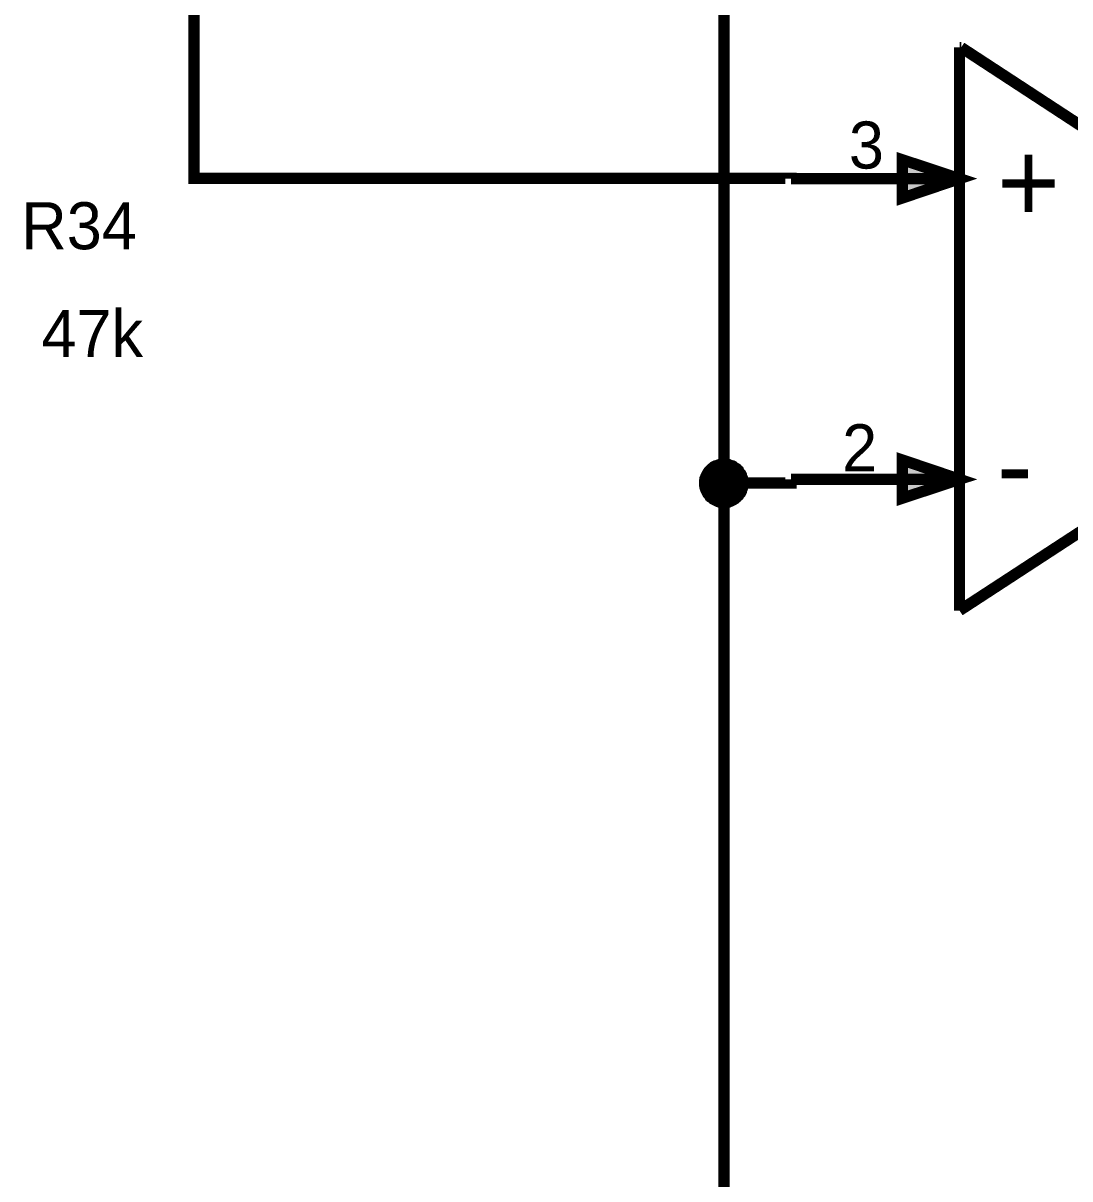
# Model space of a CAD drawing. Header units: millimetres. Extents: x 0 to 800, y 0 to 567.
# Drawn here: x 80.86 to 108.74, y 306.74 to 337.53 of the extents above; entities that cross this region are included whole.
import ezdxf

# ---------------------------------------------------------------- set-up
doc = ezdxf.new("R2010")
doc.units = ezdxf.units.MM
doc.layers.add('Sheet', color=255, linetype='Continuous')

msp = doc.modelspace()

# ---------------------------------------------------------------- linework, layer by layer
at = {"layer": 'Sheet'}
for points, const_width in [([(99.531, 354.987), (99.531, 325.275)], 0.3), ([(101.312, 333.383), (101.312, 333.394), (85.419, 333.394), (85.419, 342.164), (79.36, 342.164)], 0.3), ([(105.803, 336.877), (105.847, 336.877)], 0.3), ([(105.803, 321.881), (105.803, 336.877)], 0.3), ([(105.847, 336.877), (117.305, 329.385)], 0.3), ([(105.803, 333.383), (101.312, 333.383)], 0.3), ([(117.305, 329.385), (105.803, 321.881)], 0.3), ([(99.016, 325.275), (99.016, 325.297), (99.016, 325.331), (99.027, 325.353), (99.027, 325.376), (99.027, 325.398), (99.038, 325.42), (99.049, 325.454), (99.061, 325.476), (99.072, 325.499), (99.083, 325.521), (99.094, 325.532), (99.105, 325.555), (99.117, 325.577), (99.139, 325.6), (99.15, 325.611), (99.173, 325.633), (99.184, 325.644), (99.206, 325.667), (99.229, 325.678), (99.24, 325.689), (99.262, 325.712), (99.285, 325.723), (99.307, 325.734), (99.329, 325.734), (99.352, 325.745), (99.374, 325.756), (99.408, 325.768), (99.43, 325.768), (99.453, 325.768), (99.475, 325.779), (99.509, 325.779), (99.531, 325.779)], 0.3), ([(99.016, 325.275), (99.016, 325.297), (99.016, 325.331), (99.027, 325.353), (99.027, 325.376), (99.027, 325.398), (99.038, 325.42), (99.049, 325.454), (99.061, 325.476), (99.072, 325.499), (99.083, 325.521), (99.094, 325.532), (99.105, 325.555), (99.117, 325.577), (99.139, 325.6), (99.15, 325.611), (99.173, 325.633), (99.184, 325.644), (99.206, 325.667), (99.229, 325.678), (99.24, 325.689), (99.262, 325.712), (99.285, 325.723), (99.307, 325.734), (99.329, 325.734), (99.352, 325.745), (99.374, 325.756), (99.408, 325.768), (99.43, 325.768), (99.453, 325.768), (99.475, 325.779), (99.509, 325.779), (99.531, 325.779)], 0.3), ([(99.016, 325.275), (99.016, 325.297), (99.016, 325.331), (99.027, 325.353), (99.027, 325.376), (99.027, 325.398), (99.038, 325.42), (99.049, 325.454), (99.061, 325.476), (99.072, 325.499), (99.083, 325.521), (99.094, 325.532), (99.105, 325.555), (99.117, 325.577), (99.139, 325.6), (99.15, 325.611), (99.173, 325.633), (99.184, 325.644), (99.206, 325.667), (99.229, 325.678), (99.24, 325.689), (99.262, 325.712), (99.285, 325.723), (99.307, 325.734), (99.329, 325.734), (99.352, 325.745), (99.374, 325.756), (99.408, 325.768), (99.43, 325.768), (99.453, 325.768), (99.475, 325.779), (99.509, 325.779), (99.531, 325.779)], 0.3), ([(99.016, 325.275), (99.016, 325.297), (99.016, 325.331), (99.027, 325.353), (99.027, 325.376), (99.027, 325.398), (99.038, 325.42), (99.049, 325.454), (99.061, 325.476), (99.072, 325.499), (99.083, 325.521), (99.094, 325.532), (99.105, 325.555), (99.117, 325.577), (99.139, 325.6), (99.15, 325.611), (99.173, 325.633), (99.184, 325.644), (99.206, 325.667), (99.229, 325.678), (99.24, 325.689), (99.262, 325.712), (99.285, 325.723), (99.307, 325.734), (99.329, 325.734), (99.352, 325.745), (99.374, 325.756), (99.408, 325.768), (99.43, 325.768), (99.453, 325.768), (99.475, 325.779), (99.509, 325.779), (99.531, 325.779)], 0.3), ([(99.016, 325.275), (99.016, 325.297), (99.016, 325.331), (99.027, 325.353), (99.027, 325.376), (99.027, 325.398), (99.038, 325.42), (99.049, 325.454), (99.061, 325.476), (99.072, 325.499), (99.083, 325.521), (99.094, 325.532), (99.105, 325.555), (99.117, 325.577), (99.139, 325.6), (99.15, 325.611), (99.173, 325.633), (99.184, 325.644), (99.206, 325.667), (99.229, 325.678), (99.24, 325.689), (99.262, 325.712), (99.285, 325.723), (99.307, 325.734), (99.329, 325.734), (99.352, 325.745), (99.374, 325.756), (99.408, 325.768), (99.43, 325.768), (99.453, 325.768), (99.475, 325.779), (99.509, 325.779), (99.531, 325.779)], 0.0991), ([(99.016, 325.275), (99.016, 325.297), (99.016, 325.331), (99.027, 325.353), (99.027, 325.376), (99.027, 325.398), (99.038, 325.42), (99.049, 325.454), (99.061, 325.476), (99.072, 325.499), (99.083, 325.521), (99.094, 325.532), (99.105, 325.555), (99.117, 325.577), (99.139, 325.6), (99.15, 325.611), (99.173, 325.633), (99.184, 325.644), (99.206, 325.667), (99.229, 325.678), (99.24, 325.689), (99.262, 325.712), (99.285, 325.723), (99.307, 325.734), (99.329, 325.734), (99.352, 325.745), (99.374, 325.756), (99.408, 325.768), (99.43, 325.768), (99.453, 325.768), (99.475, 325.779), (99.509, 325.779), (99.531, 325.779)], 0.0991), ([(99.016, 325.275), (99.016, 325.297), (99.016, 325.331), (99.027, 325.353), (99.027, 325.376), (99.027, 325.398), (99.038, 325.42), (99.049, 325.454), (99.061, 325.476), (99.072, 325.499), (99.083, 325.521), (99.094, 325.532), (99.105, 325.555), (99.117, 325.577), (99.139, 325.6), (99.15, 325.611), (99.173, 325.633), (99.184, 325.644), (99.206, 325.667), (99.229, 325.678), (99.24, 325.689), (99.262, 325.712), (99.285, 325.723), (99.307, 325.734), (99.329, 325.734), (99.352, 325.745), (99.374, 325.756), (99.408, 325.768), (99.43, 325.768), (99.453, 325.768), (99.475, 325.779), (99.509, 325.779), (99.531, 325.779)], 0.0991), ([(99.016, 325.275), (99.016, 325.297), (99.016, 325.331), (99.027, 325.353), (99.027, 325.376), (99.027, 325.398), (99.038, 325.42), (99.049, 325.454), (99.061, 325.476), (99.072, 325.499), (99.083, 325.521), (99.094, 325.532), (99.105, 325.555), (99.117, 325.577), (99.139, 325.6), (99.15, 325.611), (99.173, 325.633), (99.184, 325.644), (99.206, 325.667), (99.229, 325.678), (99.24, 325.689), (99.262, 325.712), (99.285, 325.723), (99.307, 325.734), (99.329, 325.734), (99.352, 325.745), (99.374, 325.756), (99.408, 325.768), (99.43, 325.768), (99.453, 325.768), (99.475, 325.779), (99.509, 325.779), (99.531, 325.779)], 0.0991), ([(99.531, 325.779), (99.531, 325.779)], 0.3), ([(99.531, 325.779), (99.553, 325.779), (99.587, 325.779), (99.609, 325.768), (99.632, 325.768), (99.654, 325.768), (99.677, 325.756), (99.71, 325.745), (99.733, 325.734), (99.755, 325.734), (99.777, 325.723), (99.789, 325.712), (99.811, 325.689), (99.833, 325.678), (99.856, 325.667), (99.867, 325.644), (99.889, 325.633), (99.901, 325.611), (99.923, 325.6), (99.934, 325.577), (99.945, 325.555), (99.968, 325.532), (99.979, 325.521), (99.99, 325.499), (99.99, 325.476), (100.001, 325.454), (100.013, 325.42), (100.024, 325.398), (100.024, 325.376), (100.024, 325.353), (100.035, 325.331), (100.035, 325.297), (100.035, 325.275)], 0.3), ([(99.531, 325.779), (99.531, 325.779)], 0.3), ([(99.531, 325.779), (99.553, 325.779), (99.587, 325.779), (99.609, 325.768), (99.632, 325.768), (99.654, 325.768), (99.677, 325.756), (99.71, 325.745), (99.733, 325.734), (99.755, 325.734), (99.777, 325.723), (99.789, 325.712), (99.811, 325.689), (99.833, 325.678), (99.856, 325.667), (99.867, 325.644), (99.889, 325.633), (99.901, 325.611), (99.923, 325.6), (99.934, 325.577), (99.945, 325.555), (99.968, 325.532), (99.979, 325.521), (99.99, 325.499), (99.99, 325.476), (100.001, 325.454), (100.013, 325.42), (100.024, 325.398), (100.024, 325.376), (100.024, 325.353), (100.035, 325.331), (100.035, 325.297), (100.035, 325.275)], 0.3), ([(99.531, 325.779), (99.531, 325.779)], 0.3), ([(99.531, 325.779), (99.553, 325.779), (99.587, 325.779), (99.609, 325.768), (99.632, 325.768), (99.654, 325.768), (99.677, 325.756), (99.71, 325.745), (99.733, 325.734), (99.755, 325.734), (99.777, 325.723), (99.789, 325.712), (99.811, 325.689), (99.833, 325.678), (99.856, 325.667), (99.867, 325.644), (99.889, 325.633), (99.901, 325.611), (99.923, 325.6), (99.934, 325.577), (99.945, 325.555), (99.968, 325.532), (99.979, 325.521), (99.99, 325.499), (99.99, 325.476), (100.001, 325.454), (100.013, 325.42), (100.024, 325.398), (100.024, 325.376), (100.024, 325.353), (100.035, 325.331), (100.035, 325.297), (100.035, 325.275)], 0.3), ([(99.531, 325.779), (99.531, 325.779)], 0.3), ([(99.531, 325.779), (99.553, 325.779), (99.587, 325.779), (99.609, 325.768), (99.632, 325.768), (99.654, 325.768), (99.677, 325.756), (99.71, 325.745), (99.733, 325.734), (99.755, 325.734), (99.777, 325.723), (99.789, 325.712), (99.811, 325.689), (99.833, 325.678), (99.856, 325.667), (99.867, 325.644), (99.889, 325.633), (99.901, 325.611), (99.923, 325.6), (99.934, 325.577), (99.945, 325.555), (99.968, 325.532), (99.979, 325.521), (99.99, 325.499), (99.99, 325.476), (100.001, 325.454), (100.013, 325.42), (100.024, 325.398), (100.024, 325.376), (100.024, 325.353), (100.035, 325.331), (100.035, 325.297), (100.035, 325.275)], 0.3), ([(99.531, 325.779), (99.531, 325.779)], 0.0991), ([(99.531, 325.779), (99.553, 325.779), (99.587, 325.779), (99.609, 325.768), (99.632, 325.768), (99.654, 325.768), (99.677, 325.756), (99.71, 325.745), (99.733, 325.734), (99.755, 325.734), (99.777, 325.723), (99.789, 325.712), (99.811, 325.689), (99.833, 325.678), (99.856, 325.667), (99.867, 325.644), (99.889, 325.633), (99.901, 325.611), (99.923, 325.6), (99.934, 325.577), (99.945, 325.555), (99.968, 325.532), (99.979, 325.521), (99.99, 325.499), (99.99, 325.476), (100.001, 325.454), (100.013, 325.42), (100.024, 325.398), (100.024, 325.376), (100.024, 325.353), (100.035, 325.331), (100.035, 325.297), (100.035, 325.275)], 0.0991), ([(99.531, 325.779), (99.531, 325.779)], 0.0991), ([(99.531, 325.779), (99.553, 325.779), (99.587, 325.779), (99.609, 325.768), (99.632, 325.768), (99.654, 325.768), (99.677, 325.756), (99.71, 325.745), (99.733, 325.734), (99.755, 325.734), (99.777, 325.723), (99.789, 325.712), (99.811, 325.689), (99.833, 325.678), (99.856, 325.667), (99.867, 325.644), (99.889, 325.633), (99.901, 325.611), (99.923, 325.6), (99.934, 325.577), (99.945, 325.555), (99.968, 325.532), (99.979, 325.521), (99.99, 325.499), (99.99, 325.476), (100.001, 325.454), (100.013, 325.42), (100.024, 325.398), (100.024, 325.376), (100.024, 325.353), (100.035, 325.331), (100.035, 325.297), (100.035, 325.275)], 0.0991), ([(99.531, 325.779), (99.531, 325.779)], 0.0991), ([(99.531, 325.779), (99.553, 325.779), (99.587, 325.779), (99.609, 325.768), (99.632, 325.768), (99.654, 325.768), (99.677, 325.756), (99.71, 325.745), (99.733, 325.734), (99.755, 325.734), (99.777, 325.723), (99.789, 325.712), (99.811, 325.689), (99.833, 325.678), (99.856, 325.667), (99.867, 325.644), (99.889, 325.633), (99.901, 325.611), (99.923, 325.6), (99.934, 325.577), (99.945, 325.555), (99.968, 325.532), (99.979, 325.521), (99.99, 325.499), (99.99, 325.476), (100.001, 325.454), (100.013, 325.42), (100.024, 325.398), (100.024, 325.376), (100.024, 325.353), (100.035, 325.331), (100.035, 325.297), (100.035, 325.275)], 0.0991), ([(99.531, 325.779), (99.531, 325.779)], 0.0991), ([(99.531, 325.779), (99.553, 325.779), (99.587, 325.779), (99.609, 325.768), (99.632, 325.768), (99.654, 325.768), (99.677, 325.756), (99.71, 325.745), (99.733, 325.734), (99.755, 325.734), (99.777, 325.723), (99.789, 325.712), (99.811, 325.689), (99.833, 325.678), (99.856, 325.667), (99.867, 325.644), (99.889, 325.633), (99.901, 325.611), (99.923, 325.6), (99.934, 325.577), (99.945, 325.555), (99.968, 325.532), (99.979, 325.521), (99.99, 325.499), (99.99, 325.476), (100.001, 325.454), (100.013, 325.42), (100.024, 325.398), (100.024, 325.376), (100.024, 325.353), (100.035, 325.331), (100.035, 325.297), (100.035, 325.275)], 0.0991), ([(101.312, 325.376), (101.312, 325.275), (99.531, 325.275), (99.531, 282.661), (90.168, 282.661), (76.852, 282.661), (71.957, 282.661)], 0.3), ([(99.531, 324.76), (99.509, 324.76), (99.475, 324.76), (99.453, 324.771), (99.43, 324.771), (99.408, 324.771), (99.374, 324.782), (99.352, 324.793), (99.329, 324.805), (99.307, 324.816), (99.285, 324.827), (99.262, 324.838), (99.24, 324.849), (99.229, 324.861), (99.206, 324.883), (99.184, 324.894), (99.173, 324.917), (99.15, 324.928), (99.139, 324.95), (99.117, 324.972), (99.105, 324.984), (99.094, 325.006), (99.083, 325.028), (99.072, 325.051), (99.061, 325.073), (99.049, 325.096), (99.038, 325.118), (99.027, 325.152), (99.027, 325.174), (99.027, 325.196), (99.016, 325.219), (99.016, 325.252), (99.016, 325.275)], 0.3), ([(99.016, 325.275), (99.016, 325.275)], 0.3), ([(99.531, 324.76), (99.509, 324.76), (99.475, 324.76), (99.453, 324.771), (99.43, 324.771), (99.408, 324.771), (99.374, 324.782), (99.352, 324.793), (99.329, 324.805), (99.307, 324.816), (99.285, 324.827), (99.262, 324.838), (99.24, 324.849), (99.229, 324.861), (99.206, 324.883), (99.184, 324.894), (99.173, 324.917), (99.15, 324.928), (99.139, 324.95), (99.117, 324.972), (99.105, 324.984), (99.094, 325.006), (99.083, 325.028), (99.072, 325.051), (99.061, 325.073), (99.049, 325.096), (99.038, 325.118), (99.027, 325.152), (99.027, 325.174), (99.027, 325.196), (99.016, 325.219), (99.016, 325.252), (99.016, 325.275)], 0.3), ([(99.016, 325.275), (99.016, 325.275)], 0.3), ([(99.531, 324.76), (99.509, 324.76), (99.475, 324.76), (99.453, 324.771), (99.43, 324.771), (99.408, 324.771), (99.374, 324.782), (99.352, 324.793), (99.329, 324.805), (99.307, 324.816), (99.285, 324.827), (99.262, 324.838), (99.24, 324.849), (99.229, 324.861), (99.206, 324.883), (99.184, 324.894), (99.173, 324.917), (99.15, 324.928), (99.139, 324.95), (99.117, 324.972), (99.105, 324.984), (99.094, 325.006), (99.083, 325.028), (99.072, 325.051), (99.061, 325.073), (99.049, 325.096), (99.038, 325.118), (99.027, 325.152), (99.027, 325.174), (99.027, 325.196), (99.016, 325.219), (99.016, 325.252), (99.016, 325.275)], 0.3), ([(99.016, 325.275), (99.016, 325.275)], 0.3), ([(99.531, 324.76), (99.509, 324.76), (99.475, 324.76), (99.453, 324.771), (99.43, 324.771), (99.408, 324.771), (99.374, 324.782), (99.352, 324.793), (99.329, 324.805), (99.307, 324.816), (99.285, 324.827), (99.262, 324.838), (99.24, 324.849), (99.229, 324.861), (99.206, 324.883), (99.184, 324.894), (99.173, 324.917), (99.15, 324.928), (99.139, 324.95), (99.117, 324.972), (99.105, 324.984), (99.094, 325.006), (99.083, 325.028), (99.072, 325.051), (99.061, 325.073), (99.049, 325.096), (99.038, 325.118), (99.027, 325.152), (99.027, 325.174), (99.027, 325.196), (99.016, 325.219), (99.016, 325.252), (99.016, 325.275)], 0.3), ([(99.016, 325.275), (99.016, 325.275)], 0.3), ([(100.035, 325.275), (100.035, 325.252), (100.035, 325.219), (100.024, 325.196), (100.024, 325.174), (100.024, 325.152), (100.013, 325.118), (100.001, 325.096), (99.99, 325.073), (99.99, 325.051), (99.979, 325.028), (99.968, 325.006), (99.945, 324.984), (99.934, 324.972), (99.923, 324.95), (99.901, 324.928), (99.889, 324.917), (99.867, 324.894), (99.856, 324.883), (99.833, 324.861), (99.811, 324.849), (99.789, 324.838), (99.777, 324.827), (99.755, 324.816), (99.733, 324.805), (99.71, 324.793), (99.677, 324.782), (99.654, 324.771), (99.632, 324.771), (99.609, 324.771), (99.587, 324.76), (99.553, 324.76), (99.531, 324.76)], 0.3), ([(100.035, 325.275), (100.035, 325.252), (100.035, 325.219), (100.024, 325.196), (100.024, 325.174), (100.024, 325.152), (100.013, 325.118), (100.001, 325.096), (99.99, 325.073), (99.99, 325.051), (99.979, 325.028), (99.968, 325.006), (99.945, 324.984), (99.934, 324.972), (99.923, 324.95), (99.901, 324.928), (99.889, 324.917), (99.867, 324.894), (99.856, 324.883), (99.833, 324.861), (99.811, 324.849), (99.789, 324.838), (99.777, 324.827), (99.755, 324.816), (99.733, 324.805), (99.71, 324.793), (99.677, 324.782), (99.654, 324.771), (99.632, 324.771), (99.609, 324.771), (99.587, 324.76), (99.553, 324.76), (99.531, 324.76)], 0.3), ([(100.035, 325.275), (100.035, 325.252), (100.035, 325.219), (100.024, 325.196), (100.024, 325.174), (100.024, 325.152), (100.013, 325.118), (100.001, 325.096), (99.99, 325.073), (99.99, 325.051), (99.979, 325.028), (99.968, 325.006), (99.945, 324.984), (99.934, 324.972), (99.923, 324.95), (99.901, 324.928), (99.889, 324.917), (99.867, 324.894), (99.856, 324.883), (99.833, 324.861), (99.811, 324.849), (99.789, 324.838), (99.777, 324.827), (99.755, 324.816), (99.733, 324.805), (99.71, 324.793), (99.677, 324.782), (99.654, 324.771), (99.632, 324.771), (99.609, 324.771), (99.587, 324.76), (99.553, 324.76), (99.531, 324.76)], 0.3), ([(100.035, 325.275), (100.035, 325.252), (100.035, 325.219), (100.024, 325.196), (100.024, 325.174), (100.024, 325.152), (100.013, 325.118), (100.001, 325.096), (99.99, 325.073), (99.99, 325.051), (99.979, 325.028), (99.968, 325.006), (99.945, 324.984), (99.934, 324.972), (99.923, 324.95), (99.901, 324.928), (99.889, 324.917), (99.867, 324.894), (99.856, 324.883), (99.833, 324.861), (99.811, 324.849), (99.789, 324.838), (99.777, 324.827), (99.755, 324.816), (99.733, 324.805), (99.71, 324.793), (99.677, 324.782), (99.654, 324.771), (99.632, 324.771), (99.609, 324.771), (99.587, 324.76), (99.553, 324.76), (99.531, 324.76)], 0.3), ([(100.035, 325.275), (100.035, 325.275), (100.035, 325.275), (100.035, 325.275), (100.035, 325.275), (100.035, 325.275), (100.035, 325.275), (100.035, 325.275), (100.035, 325.275), (100.035, 325.275), (100.035, 325.275), (100.035, 325.275), (100.035, 325.275), (100.035, 325.275), (100.035, 325.275), (100.035, 325.275), (100.035, 325.275), (100.035, 325.275), (100.035, 325.275), (100.035, 325.275), (100.035, 325.275), (100.035, 325.275), (100.035, 325.275), (100.035, 325.275), (100.035, 325.275), (100.035, 325.275), (100.035, 325.275), (100.035, 325.275), (100.035, 325.275), (100.035, 325.275), (100.035, 325.275), (100.035, 325.275), (100.035, 325.275)], 0.3), ([(100.035, 325.275), (100.035, 325.275)], 0.3), ([(100.035, 325.275), (100.035, 325.275), (100.035, 325.275), (100.035, 325.275), (100.035, 325.275), (100.035, 325.275), (100.035, 325.275), (100.035, 325.275), (100.035, 325.275), (100.035, 325.275), (100.035, 325.275), (100.035, 325.275), (100.035, 325.275), (100.035, 325.275), (100.035, 325.275), (100.035, 325.275), (100.035, 325.275), (100.035, 325.275), (100.035, 325.275), (100.035, 325.275), (100.035, 325.275), (100.035, 325.275), (100.035, 325.275), (100.035, 325.275), (100.035, 325.275), (100.035, 325.275), (100.035, 325.275), (100.035, 325.275), (100.035, 325.275), (100.035, 325.275), (100.035, 325.275), (100.035, 325.275), (100.035, 325.275)], 0.3), ([(100.035, 325.275), (100.035, 325.275)], 0.3), ([(100.035, 325.275), (100.035, 325.275), (100.035, 325.275), (100.035, 325.275), (100.035, 325.275), (100.035, 325.275), (100.035, 325.275), (100.035, 325.275), (100.035, 325.275), (100.035, 325.275), (100.035, 325.275), (100.035, 325.275), (100.035, 325.275), (100.035, 325.275), (100.035, 325.275), (100.035, 325.275), (100.035, 325.275), (100.035, 325.275), (100.035, 325.275), (100.035, 325.275), (100.035, 325.275), (100.035, 325.275), (100.035, 325.275), (100.035, 325.275), (100.035, 325.275), (100.035, 325.275), (100.035, 325.275), (100.035, 325.275), (100.035, 325.275), (100.035, 325.275), (100.035, 325.275), (100.035, 325.275), (100.035, 325.275)], 0.3), ([(100.035, 325.275), (100.035, 325.275)], 0.3), ([(100.035, 325.275), (100.035, 325.275), (100.035, 325.275), (100.035, 325.275), (100.035, 325.275), (100.035, 325.275), (100.035, 325.275), (100.035, 325.275), (100.035, 325.275), (100.035, 325.275), (100.035, 325.275), (100.035, 325.275), (100.035, 325.275), (100.035, 325.275), (100.035, 325.275), (100.035, 325.275), (100.035, 325.275), (100.035, 325.275), (100.035, 325.275), (100.035, 325.275), (100.035, 325.275), (100.035, 325.275), (100.035, 325.275), (100.035, 325.275), (100.035, 325.275), (100.035, 325.275), (100.035, 325.275), (100.035, 325.275), (100.035, 325.275), (100.035, 325.275), (100.035, 325.275), (100.035, 325.275), (100.035, 325.275)], 0.3), ([(100.035, 325.275), (100.035, 325.275)], 0.3), ([(105.803, 325.376), (101.312, 325.376)], 0.3), ([(99.531, 324.76), (99.509, 324.76), (99.475, 324.76), (99.453, 324.771), (99.43, 324.771), (99.408, 324.771), (99.374, 324.782), (99.352, 324.793), (99.329, 324.805), (99.307, 324.816), (99.285, 324.827), (99.262, 324.838), (99.24, 324.849), (99.229, 324.861), (99.206, 324.883), (99.184, 324.894), (99.173, 324.917), (99.15, 324.928), (99.139, 324.95), (99.117, 324.972), (99.105, 324.984), (99.094, 325.006), (99.083, 325.028), (99.072, 325.051), (99.061, 325.073), (99.049, 325.096), (99.038, 325.118), (99.027, 325.152), (99.027, 325.174), (99.027, 325.196), (99.016, 325.219), (99.016, 325.252), (99.016, 325.275)], 0.0991), ([(99.016, 325.275), (99.016, 325.275)], 0.0991), ([(99.531, 324.76), (99.509, 324.76), (99.475, 324.76), (99.453, 324.771), (99.43, 324.771), (99.408, 324.771), (99.374, 324.782), (99.352, 324.793), (99.329, 324.805), (99.307, 324.816), (99.285, 324.827), (99.262, 324.838), (99.24, 324.849), (99.229, 324.861), (99.206, 324.883), (99.184, 324.894), (99.173, 324.917), (99.15, 324.928), (99.139, 324.95), (99.117, 324.972), (99.105, 324.984), (99.094, 325.006), (99.083, 325.028), (99.072, 325.051), (99.061, 325.073), (99.049, 325.096), (99.038, 325.118), (99.027, 325.152), (99.027, 325.174), (99.027, 325.196), (99.016, 325.219), (99.016, 325.252), (99.016, 325.275)], 0.0991), ([(99.016, 325.275), (99.016, 325.275)], 0.0991), ([(99.531, 324.76), (99.509, 324.76), (99.475, 324.76), (99.453, 324.771), (99.43, 324.771), (99.408, 324.771), (99.374, 324.782), (99.352, 324.793), (99.329, 324.805), (99.307, 324.816), (99.285, 324.827), (99.262, 324.838), (99.24, 324.849), (99.229, 324.861), (99.206, 324.883), (99.184, 324.894), (99.173, 324.917), (99.15, 324.928), (99.139, 324.95), (99.117, 324.972), (99.105, 324.984), (99.094, 325.006), (99.083, 325.028), (99.072, 325.051), (99.061, 325.073), (99.049, 325.096), (99.038, 325.118), (99.027, 325.152), (99.027, 325.174), (99.027, 325.196), (99.016, 325.219), (99.016, 325.252), (99.016, 325.275)], 0.0991), ([(99.016, 325.275), (99.016, 325.275)], 0.0991), ([(99.531, 324.76), (99.509, 324.76), (99.475, 324.76), (99.453, 324.771), (99.43, 324.771), (99.408, 324.771), (99.374, 324.782), (99.352, 324.793), (99.329, 324.805), (99.307, 324.816), (99.285, 324.827), (99.262, 324.838), (99.24, 324.849), (99.229, 324.861), (99.206, 324.883), (99.184, 324.894), (99.173, 324.917), (99.15, 324.928), (99.139, 324.95), (99.117, 324.972), (99.105, 324.984), (99.094, 325.006), (99.083, 325.028), (99.072, 325.051), (99.061, 325.073), (99.049, 325.096), (99.038, 325.118), (99.027, 325.152), (99.027, 325.174), (99.027, 325.196), (99.016, 325.219), (99.016, 325.252), (99.016, 325.275)], 0.0991), ([(99.016, 325.275), (99.016, 325.275)], 0.0991), ([(100.035, 325.275), (100.035, 325.252), (100.035, 325.219), (100.024, 325.196), (100.024, 325.174), (100.024, 325.152), (100.013, 325.118), (100.001, 325.096), (99.99, 325.073), (99.99, 325.051), (99.979, 325.028), (99.968, 325.006), (99.945, 324.984), (99.934, 324.972), (99.923, 324.95), (99.901, 324.928), (99.889, 324.917), (99.867, 324.894), (99.856, 324.883), (99.833, 324.861), (99.811, 324.849), (99.789, 324.838), (99.777, 324.827), (99.755, 324.816), (99.733, 324.805), (99.71, 324.793), (99.677, 324.782), (99.654, 324.771), (99.632, 324.771), (99.609, 324.771), (99.587, 324.76), (99.553, 324.76), (99.531, 324.76)], 0.0991), ([(100.035, 325.275), (100.035, 325.252), (100.035, 325.219), (100.024, 325.196), (100.024, 325.174), (100.024, 325.152), (100.013, 325.118), (100.001, 325.096), (99.99, 325.073), (99.99, 325.051), (99.979, 325.028), (99.968, 325.006), (99.945, 324.984), (99.934, 324.972), (99.923, 324.95), (99.901, 324.928), (99.889, 324.917), (99.867, 324.894), (99.856, 324.883), (99.833, 324.861), (99.811, 324.849), (99.789, 324.838), (99.777, 324.827), (99.755, 324.816), (99.733, 324.805), (99.71, 324.793), (99.677, 324.782), (99.654, 324.771), (99.632, 324.771), (99.609, 324.771), (99.587, 324.76), (99.553, 324.76), (99.531, 324.76)], 0.0991), ([(100.035, 325.275), (100.035, 325.252), (100.035, 325.219), (100.024, 325.196), (100.024, 325.174), (100.024, 325.152), (100.013, 325.118), (100.001, 325.096), (99.99, 325.073), (99.99, 325.051), (99.979, 325.028), (99.968, 325.006), (99.945, 324.984), (99.934, 324.972), (99.923, 324.95), (99.901, 324.928), (99.889, 324.917), (99.867, 324.894), (99.856, 324.883), (99.833, 324.861), (99.811, 324.849), (99.789, 324.838), (99.777, 324.827), (99.755, 324.816), (99.733, 324.805), (99.71, 324.793), (99.677, 324.782), (99.654, 324.771), (99.632, 324.771), (99.609, 324.771), (99.587, 324.76), (99.553, 324.76), (99.531, 324.76)], 0.0991), ([(100.035, 325.275), (100.035, 325.252), (100.035, 325.219), (100.024, 325.196), (100.024, 325.174), (100.024, 325.152), (100.013, 325.118), (100.001, 325.096), (99.99, 325.073), (99.99, 325.051), (99.979, 325.028), (99.968, 325.006), (99.945, 324.984), (99.934, 324.972), (99.923, 324.95), (99.901, 324.928), (99.889, 324.917), (99.867, 324.894), (99.856, 324.883), (99.833, 324.861), (99.811, 324.849), (99.789, 324.838), (99.777, 324.827), (99.755, 324.816), (99.733, 324.805), (99.71, 324.793), (99.677, 324.782), (99.654, 324.771), (99.632, 324.771), (99.609, 324.771), (99.587, 324.76), (99.553, 324.76), (99.531, 324.76)], 0.0991), ([(100.035, 325.275), (100.035, 325.275), (100.035, 325.275), (100.035, 325.275), (100.035, 325.275), (100.035, 325.275), (100.035, 325.275), (100.035, 325.275), (100.035, 325.275), (100.035, 325.275), (100.035, 325.275), (100.035, 325.275), (100.035, 325.275), (100.035, 325.275), (100.035, 325.275), (100.035, 325.275), (100.035, 325.275), (100.035, 325.275), (100.035, 325.275), (100.035, 325.275), (100.035, 325.275), (100.035, 325.275), (100.035, 325.275), (100.035, 325.275), (100.035, 325.275), (100.035, 325.275), (100.035, 325.275), (100.035, 325.275), (100.035, 325.275), (100.035, 325.275), (100.035, 325.275), (100.035, 325.275), (100.035, 325.275)], 0.0991), ([(100.035, 325.275), (100.035, 325.275)], 0.0991), ([(100.035, 325.275), (100.035, 325.275), (100.035, 325.275), (100.035, 325.275), (100.035, 325.275), (100.035, 325.275), (100.035, 325.275), (100.035, 325.275), (100.035, 325.275), (100.035, 325.275), (100.035, 325.275), (100.035, 325.275), (100.035, 325.275), (100.035, 325.275), (100.035, 325.275), (100.035, 325.275), (100.035, 325.275), (100.035, 325.275), (100.035, 325.275), (100.035, 325.275), (100.035, 325.275), (100.035, 325.275), (100.035, 325.275), (100.035, 325.275), (100.035, 325.275), (100.035, 325.275), (100.035, 325.275), (100.035, 325.275), (100.035, 325.275), (100.035, 325.275), (100.035, 325.275), (100.035, 325.275), (100.035, 325.275)], 0.0991), ([(100.035, 325.275), (100.035, 325.275)], 0.0991), ([(100.035, 325.275), (100.035, 325.275), (100.035, 325.275), (100.035, 325.275), (100.035, 325.275), (100.035, 325.275), (100.035, 325.275), (100.035, 325.275), (100.035, 325.275), (100.035, 325.275), (100.035, 325.275), (100.035, 325.275), (100.035, 325.275), (100.035, 325.275), (100.035, 325.275), (100.035, 325.275), (100.035, 325.275), (100.035, 325.275), (100.035, 325.275), (100.035, 325.275), (100.035, 325.275), (100.035, 325.275), (100.035, 325.275), (100.035, 325.275), (100.035, 325.275), (100.035, 325.275), (100.035, 325.275), (100.035, 325.275), (100.035, 325.275), (100.035, 325.275), (100.035, 325.275), (100.035, 325.275), (100.035, 325.275)], 0.0991), ([(100.035, 325.275), (100.035, 325.275)], 0.0991), ([(100.035, 325.275), (100.035, 325.275), (100.035, 325.275), (100.035, 325.275), (100.035, 325.275), (100.035, 325.275), (100.035, 325.275), (100.035, 325.275), (100.035, 325.275), (100.035, 325.275), (100.035, 325.275), (100.035, 325.275), (100.035, 325.275), (100.035, 325.275), (100.035, 325.275), (100.035, 325.275), (100.035, 325.275), (100.035, 325.275), (100.035, 325.275), (100.035, 325.275), (100.035, 325.275), (100.035, 325.275), (100.035, 325.275), (100.035, 325.275), (100.035, 325.275), (100.035, 325.275), (100.035, 325.275), (100.035, 325.275), (100.035, 325.275), (100.035, 325.275), (100.035, 325.275), (100.035, 325.275), (100.035, 325.275)], 0.0991), ([(100.035, 325.275), (100.035, 325.275)], 0.0991)]:
    msp.add_lwpolyline(points, dxfattribs=dict(at, const_width=const_width))
for points, const_width in [([(104.28, 333.887), (105.803, 333.383), (104.28, 332.868), (104.28, 333.887)], 0.3), ([(104.28, 333.887), (105.803, 333.383), (104.28, 332.868), (104.28, 333.887)], 0.0991), ([(104.28, 325.891), (105.803, 325.376), (104.28, 324.872), (104.28, 325.891)], 0.3), ([(104.28, 325.891), (105.803, 325.376), (104.28, 324.872), (104.28, 325.891)], 0.0991)]:
    msp.add_lwpolyline(points, close=True, dxfattribs=dict(at, const_width=const_width))
at = {"layer": 'Sheet', "const_width": 0.508}
msp.add_lwpolyline([(99.267, 325.277, 1), (99.775, 325.277, 1)], format="xyb", close=True, dxfattribs=at)
at = {"layer": 'Sheet'}
for points in [[(104.229, 332.81), (105.959, 333.387), (104.229, 333.964)], [(104.229, 324.81), (105.959, 325.387), (104.229, 325.964)]]:
    msp.add_solid(points, dxfattribs=at)

# ---------------------------------------------------------------- texts
for s, height, p in [('3', 1.254, (102.857, 333.652)), ('+', 2.15, (106.799, 332.219)), ('R34', 1.2543, (80.816, 331.502)), ('47k', 1.2543, (81.354, 328.635)), ('2', 1.254, (102.678, 325.588)), ('-', 2.15, (106.799, 324.693))]:
    msp.add_text(s, height=height, dxfattribs=at).set_placement(p)

doc.saveas('drawing.dxf')
